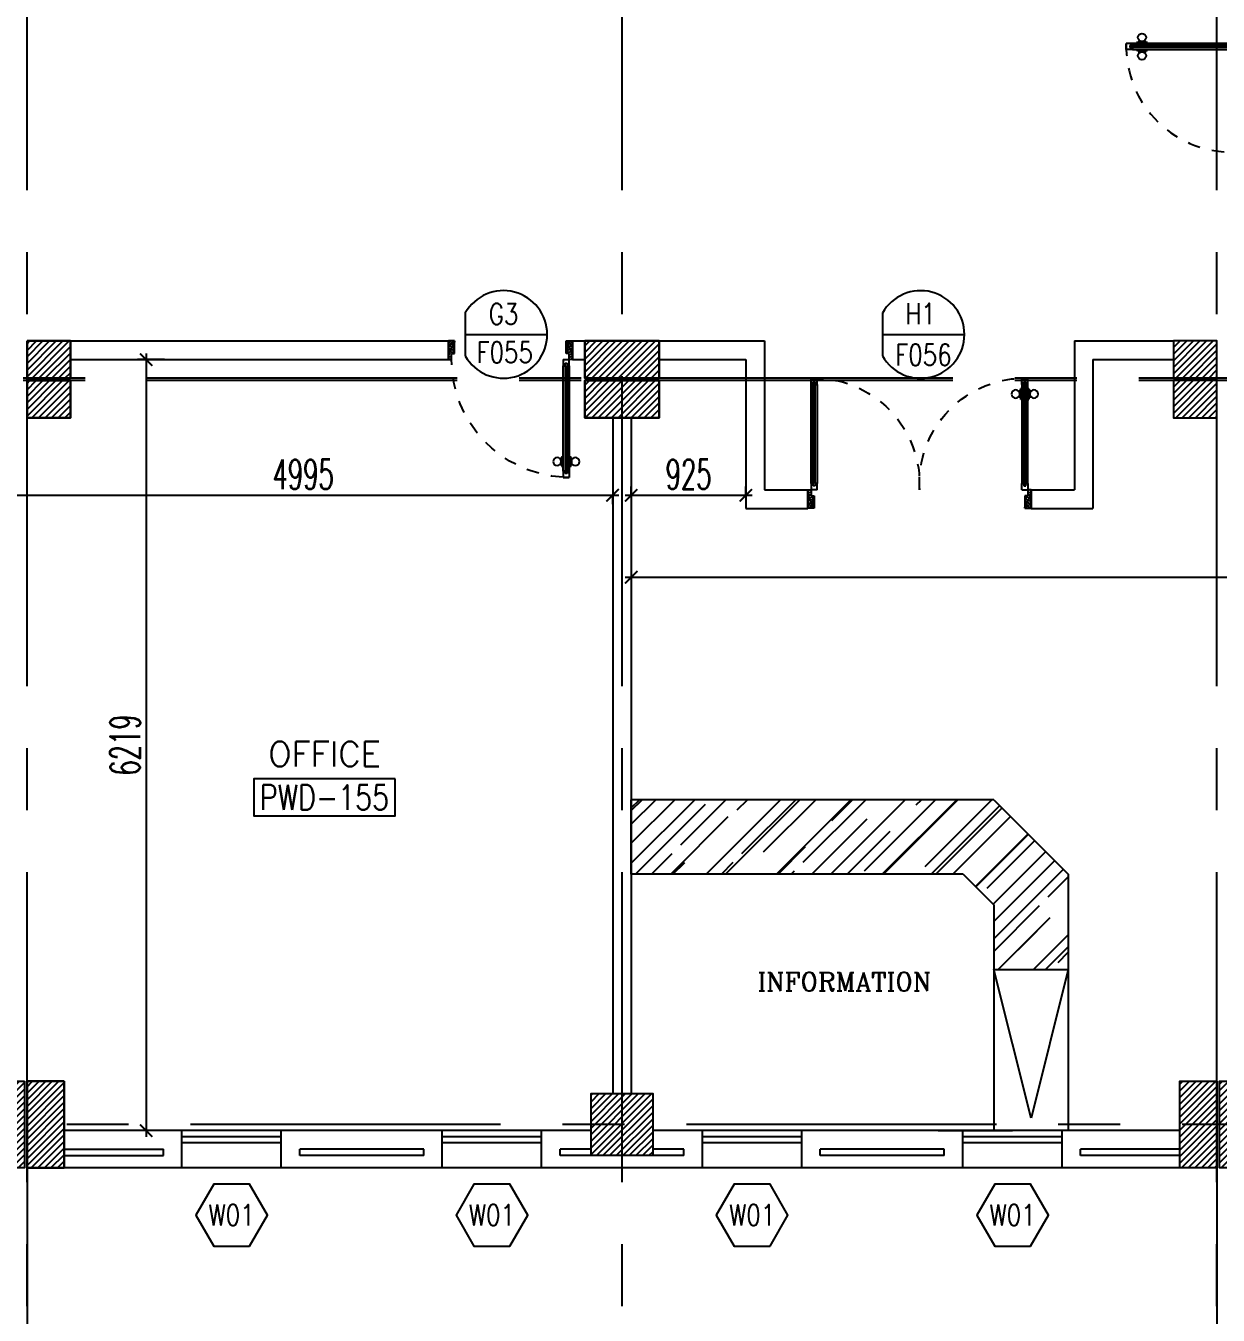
# Model space of a CAD drawing. Extents: x 276011.4 to 276105.3, y 57291.9 to 57371.4.
# Drawn here: x 276052.79 to 276062.41, y 57318.82 to 57329.23 of the extents above; entities that cross this region are included whole.
import ezdxf
from ezdxf.enums import TextEntityAlignment as Align

# ---------------------------------------------------------------- set-up
doc = ezdxf.new("R2010")
doc.units = 0
doc.header["$MEASUREMENT"] = 0
doc.header["$PDMODE"] = 34
doc.linetypes.add('CENTERX2', pattern=[4, 2.5, -0.5, 0.5, -0.5])
doc.linetypes.add('HIDDEN', pattern=[0.375, 0.25, -0.125])
doc.layers.get('0').update_dxf_attribs({"linetype": 'CONTINUOUS'})
doc.layers.get('DEFPOINTS').update_dxf_attribs({"linetype": 'CONTINUOUS'})
for name, color, linetype in [('AXES', 11, 'CENTERX2'), ('COL', 5, 'CONTINUOUS'), ('COUNTER', 7, 'CONTINUOUS'), ('DIM', 4, 'CONTINUOUS'), ('DOOR', 7, 'CONTINUOUS'), ('DOOR-CR', 2, 'CONTINUOUS'), ('DOOR-NO', 3, 'CONTINUOUS'), ('HAT', 8, 'CONTINUOUS'), ('INSUL', 4, 'CONTINUOUS'), ('RM-BOX', 4, 'CONTINUOUS'), ('RM-NAME', 2, 'CONTINUOUS'), ('RM-NO', 2, 'CONTINUOUS'), ('ROOF', 7, 'CONTINUOUS'), ('WALL', 2, 'CONTINUOUS'), ('WIN', 3, 'CONTINUOUS'), ('WIN-BOX', 4, 'CONTINUOUS'), ('WIN-NO', 5, 'CONTINUOUS')]:
    doc.layers.add(name, color=color, linetype=linetype)
doc.styles.add('ROMANC', font='romanc', dxfattribs={"height": 0.1})
doc.styles.add('ROMANS', font='ROMANS.shx', dxfattribs={"width": 0.6})
doc.dimstyles.new('STANDARD in', dxfattribs={"dimtxt": 0.24, "dimasz": 0.1, "dimexe": 0.07, "dimexo": 0.05, "dimgap": 0.05, "dimtad": 1, "dimdec": 0, "dimlfac": 1000, "dimzin": 0, "dimdsep": 46, "dimtxsty": 'ROMANS', "dimblk": 'ARCHTICK', "dimcen": 0.05, "dimdle": 0.05, "dimclrd": 4, "dimclre": 4, "dimclrt": 2, "dimadec": 0, "dimazin": 0, "dimtfac": 1, "dimtdec": 0, "dimtmove": 2, "dimatfit": 3, "dimfxl": 0, "dimtolj": 1, "dimtzin": 0, "dimarcsym": 0})

# ---------------------------------------------------------------- blocks, each defined once
blk = doc.blocks.new('DD1')
at = {"layer": 'DOOR-CR'}
blk.add_line((-308, 0), (353, 0), dxfattribs=at)
blk.add_lwpolyline([(-308, -173, 3.820224), (-308, 173)], format="xyb", close=True, dxfattribs=at)
at = {"layer": 'DOOR-NO', "color": 255, "style": 'ROMANS', "width": 0.8}
for tag, p in [('G', (0, 184)), ('000', (0, -141))]:
    blk.add_attdef(tag, text='', height=204, dxfattribs=at).set_placement(p, align=Align.MIDDLE)
blk = doc.blocks.new('WW1')
at = {"layer": 'WIN-BOX'}
blk.add_lwpolyline([(144, -250), (289, 0), (144, 250), (-144, 250), (-289, 0), (-144, -250)], close=True, dxfattribs=at)
at = {"layer": 'WIN-NO', "style": 'ROMANS', "width": 0.8}
blk.add_attdef('W00', text='', height=170, dxfattribs=at).set_placement((0, 0), align=Align.MIDDLE)
blk = doc.blocks.new('RM1')
at = {"layer": 'RM-BOX'}
blk.add_lwpolyline([(570, -200), (-570, -200), (-570, -500), (570, -500)], close=True, dxfattribs=at)
at = {"layer": 'RM-NAME', "style": 'ROMANS'}
for tag, p in [('ROOMNAME1', (0, 324)), ('ROOMNAME2', (0, 0))]:
    blk.add_attdef(tag, text='', height=200, dxfattribs=at).set_placement(p, align=Align.MIDDLE)
at = {"layer": 'RM-NO', "style": 'ROMANS', "width": 0.8}
blk.add_attdef('ROOMNO', text='', height=200, dxfattribs=at).set_placement((0, -350), align=Align.MIDDLE)
blk = doc.blocks.new('*X62')
at = {"color": 0}
for p, q in [((215909, 139859), (216399, 140350)), ((215909, 139912), (216346, 140350)), ((215909, 139965), (216293, 140350)), ((215909, 140018), (216240, 140350)), ((215909, 140071), (216187, 140350)), ((215909, 140124), (216134, 140350)), ((215909, 140177), (216081, 140350)), ((215909, 140230), (216028, 140350)), ((215909, 140283), (215975, 140350)), ((215909, 140337), (215922, 140350)), ((215952, 139850), (216409, 140306)), ((216005, 139850), (216409, 140253)), ((216058, 139850), (216409, 140200)), ((216111, 139850), (216409, 140147)), ((216164, 139850), (216409, 140094)), ((216217, 139850), (216409, 140041)), ((216270, 139850), (216409, 139988)), ((216323, 139850), (216409, 139935)), ((216376, 139850), (216409, 139882))]:
    blk.add_line(p, q, dxfattribs=at)
blk = doc.blocks.new('COL50')
at = {"layer": 'COL'}
blk.add_lwpolyline([(-250, 250), (-250, -250), (250, -250), (250, 250)], close=True, dxfattribs=at)
blk = doc.blocks.new('A$C272A55A0')
at = {"layer": 'DOOR', "color": 0, "linetype": 'ByBlock'}
for p, q in [((0, 900), (0, 1050)), ((50, 1050), (0, 1050)), ((50, 950), (50, 1050)), ((1750, 950), (1750, 1050)), ((1750, 1050), (1800, 1050)), ((1800, 1050), (1800, 900)), ((25, 950), (50, 950)), ((25, 900), (25, 950)), ((1775, 950), (1750, 950)), ((1775, 900), (1775, 950)), ((0, 900), (25, 900)), ((75, 900), (25, 900)), ((25, 850), (25, 900)), ((42, 850), (25, 850)), ((58, 870), (42, 870)), ((42, 870), (42, 850)), ((58, 850), (58, 870)), ((75, 850), (58, 850)), ((75, 900), (75, 850)), ((1725, 900), (1775, 900)), ((1725, 900), (1725, 850)), ((1725, 850), (1742, 850)), ((1742, 870), (1758, 870)), ((1742, 850), (1742, 870)), ((1758, 870), (1758, 850)), ((1758, 850), (1775, 850)), ((1800, 900), (1775, 900)), ((1775, 850), (1775, 900)), ((1718, 160), (1709, 160)), ((1709, 95), (1709, 160)), ((1725, 173), (1718, 173)), ((1718, 173), (1718, 83)), ((1718, 95), (1718, 160)), ((1775, 173), (1782, 173)), ((1782, 173), (1782, 83)), ((1782, 160), (1791, 160)), ((1782, 95), (1782, 160)), ((1791, 95), (1791, 160)), ((25, 50), (42, 50)), ((25, 50), (25, 0)), ((25, 0), (75, 0)), ((75, 0), (25, 0)), ((42, 50), (42, 30)), ((42, 30), (58, 30)), ((58, 50), (75, 50)), ((58, 50), (58, 30)), ((75, 50), (75, 0)), ((1718, 95), (1709, 95)), ((1725, 83), (1718, 83)), ((1742, 50), (1725, 50)), ((1725, 50), (1725, 0)), ((1775, 0), (1725, 0)), ((1725, 0), (1775, 0)), ((1742, 50), (1742, 30)), ((1758, 30), (1742, 30)), ((1775, 50), (1758, 50)), ((1758, 50), (1758, 30)), ((1775, 83), (1782, 83)), ((1775, 50), (1775, 0)), ((1782, 95), (1791, 95))]:
    blk.add_line(p, q, dxfattribs=at)
at = {"layer": 'DOOR', "color": 9, "linetype": 'ByBlock'}
for p, q in [((50, 1050), (0, 1010)), ((50, 1050), (0, 937)), ((50, 1050), (37, 950)), ((1750, 1050), (1800, 1010)), ((1750, 1050), (1800, 937)), ((1750, 1050), (1763, 950))]:
    blk.add_line(p, q, dxfattribs=at)
at = {"layer": 'DOOR', "linetype": 'ByBlock'}
for p, q in [((25, 850), (25, 50)), ((42, 850), (42, 50)), ((58, 850), (58, 50)), ((75, 50), (75, 850)), ((1725, 50), (1725, 850)), ((1742, 850), (1742, 50)), ((1758, 850), (1758, 50)), ((1775, 850), (1775, 50))]:
    blk.add_line(p, q, dxfattribs=at)
at = {"layer": 'DOOR', "color": 0, "linetype": 'ByBlock'}
for centre in [(1676, 128), (1824, 128)]:
    blk.add_circle(centre, 32.4, dxfattribs=at)
at = {"layer": 'DOOR', "color": 9, "linetype": 'ByBlock'}
for centre, radius, start, end in [((50, 1050), 34.4, 180, 270), ((50, 1050), 14.4, 180, 270), ((1750, 1050), 14.4, 270, 0), ((1750, 1050), 34.4, 270, 0), ((50, 1050), 54.4, 203.2074, 270), ((50, 1050), 74.4, 227.7764, 270), ((50, 1050), 94.4, 238.0182, 270), ((50, 1050), 114, 244.0838, 257.3774), ((1750, 1050), 54.4, 270, 336.7926), ((1750, 1050), 74.4, 270, 312.2236), ((1750, 1050), 94.4, 270, 301.9818), ((1750, 1050), 114, 282.6226, 295.9162), ((50, 1050), 134, 248.1598, 259.28), ((50, 1050), 154, 251.1053, 256.2858), ((1750, 1050), 134, 280.72, 291.8402), ((1750, 1050), 154, 283.7142, 288.8947)]:
    blk.add_arc(centre, radius, start, end, dxfattribs=at)
at = {"layer": 'DOOR', "linetype": 'HIDDEN', "ltscale": 0.5}
for centre, start, end in [((50, 851), 268.3174, 3.2965), ((1750, 851), 176.7035, 271.6826)]:
    blk.add_arc(centre, 851, start, end, dxfattribs=at)
at = {"layer": 'WALL', "linetype": 'ByBlock'}
blk.add_line((1800, 900), (1800, 1050), dxfattribs=at)
blk = doc.blocks.new('C7')
at = {"layer": 'HAT'}
h = blk.add_hatch(dxfattribs=at)
h.set_pattern_fill('ANSI31', color=256, scale=300, style=0)
h.set_pattern_definition([(45, (-248876.182, -51411.005), (-26.5165043, 26.5165043), [])])
h.paths.add_polyline_path([(350, 300), (250, 300), (0, 300), (0, 0), (350, 0)])
at = {"layer": 'COL'}
blk.add_lwpolyline([(0, 300), (0, 0), (350, 0), (350, 300)], close=True, dxfattribs=at)
blk = doc.blocks.new('C5')
at = {"layer": 'HAT', "linetype": 'ByBlock'}
h = blk.add_hatch(dxfattribs=at)
h.set_pattern_fill('ANSI31', color=256, scale=300, style=0)
h.set_pattern_definition([(45, (-223356.182, -51411.005), (-26.516504, 26.516504), [])])
h.paths.add_polyline_path([(300, 300), (0, 300), (0, 0), (300, 0)])
h.paths.add_polyline_path([(600, 300), (300, 300), (300, 0), (600, 0)])
at = {"layer": 'COL'}
blk.add_lwpolyline([(600, 300), (0, 300), (0, 0), (600, 0)], close=True, dxfattribs=at)
blk = doc.blocks.new('C11')
at = {"layer": 'HAT'}
h = blk.add_hatch(dxfattribs=at)
h.set_pattern_fill('ANSI31', color=256, scale=300, style=0)
h.set_pattern_definition([(45, (-248556.182, -75061.005), (-26.5165043, 26.5165043), [])])
h.paths.add_polyline_path([(300, 700), (0, 700), (0, 350), (300, 350)])
h.paths.add_polyline_path([(300, 350), (0, 350), (0, 0), (300, 0)])
at = {"layer": 'COL'}
blk.add_lwpolyline([(300, 700), (300, 0), (0, 0), (0, 700)], close=True, dxfattribs=at)
blk = doc.blocks.new('C11D')
at = {"layer": 'COL', "linetype": 'ByBlock'}
for p in [(-320, 0), (0, 0)]:
    blk.add_blockref('C11', p, dxfattribs=at)
blk = doc.blocks.new('_ARCHTICK')
at = {"color": 0, "linetype": 'ByBlock', "const_width": 0.15}
blk.add_lwpolyline([(-0.5, -0.5), (0.5, 0.5)], dxfattribs=at)
blk = doc.blocks.new('*D241')
at = {"layer": 'DEFPOINTS', "color": 0, "linetype": 'ByBlock', "ltscale": 0.3}
for p in [(276052.525, 57325.488), (276057.52, 57325.488), (276057.52, 57325.438)]:
    blk.add_point(p, dxfattribs=at)
at = {"layer": 'DIM', "color": 4, "linetype": 'ByBlock', "lineweight": -2, "ltscale": 0.3}
for p, q in [((276052.475, 57325.438), (276057.57, 57325.438)), ((276052.525, 57325.438), (276052.525, 57325.368)), ((276057.52, 57325.438), (276057.52, 57325.368))]:
    blk.add_line(p, q, dxfattribs=at)
at = {"layer": 'DIM', "color": 4, "linetype": 'ByBlock', "lineweight": -2, "ltscale": 0.3, "xscale": 0.1, "yscale": 0.1, "zscale": 0.1, "rotation": 180}
blk.add_blockref('_ARCHTICK', (276052.525, 57325.438), dxfattribs=at)
at = {"layer": 'DIM', "color": 4, "linetype": 'ByBlock', "lineweight": -2, "ltscale": 0.3, "xscale": 0.1, "yscale": 0.1, "zscale": 0.1}
blk.add_blockref('_ARCHTICK', (276057.52, 57325.438), dxfattribs=at)
at = {"layer": 'DIM', "color": 2, "linetype": 'ByBlock', "ltscale": 0.3, "insert": (276055.023, 57325.608), "char_height": 0.24, "attachment_point": 5, "style": 'ROMANS'}
blk.add_mtext('\\A1;4995', dxfattribs=at)
blk = doc.blocks.new('*D240')
at = {"layer": 'DEFPOINTS', "color": 0, "linetype": 'ByBlock', "ltscale": 0.3}
for p in [(276053.955, 57326.533), (276053.757, 57320.314), (276053.955, 57320.314)]:
    blk.add_point(p, dxfattribs=at)
at = {"layer": 'DIM', "color": 4, "linetype": 'ByBlock', "lineweight": -2, "ltscale": 0.3}
for p, q in [((276053.757, 57326.583), (276053.757, 57320.264)), ((276053.905, 57326.533), (276053.687, 57326.533)), ((276053.905, 57320.314), (276053.687, 57320.314))]:
    blk.add_line(p, q, dxfattribs=at)
at = {"layer": 'DIM', "color": 4, "linetype": 'ByBlock', "lineweight": -2, "ltscale": 0.3, "xscale": 0.1, "yscale": 0.1, "zscale": 0.1}
for p, rotation in [((276053.757, 57326.533), 90), ((276053.757, 57320.314), 270)]:
    blk.add_blockref('_ARCHTICK', p, dxfattribs=dict(at, rotation=rotation))
at = {"layer": 'DIM', "color": 2, "linetype": 'ByBlock', "ltscale": 0.3, "insert": (276053.587, 57323.424), "char_height": 0.24, "attachment_point": 5, "rotation": 90, "style": 'ROMANS'}
blk.add_mtext('\\A1;6219', dxfattribs=at)
blk = doc.blocks.new('*D239')
at = {"layer": 'DEFPOINTS', "color": 0, "linetype": 'ByBlock', "ltscale": 0.3}
for p in [(276058.595, 57325.438), (276057.67, 57325.395), (276058.595, 57325.395)]:
    blk.add_point(p, dxfattribs=at)
at = {"layer": 'DIM', "color": 4, "linetype": 'ByBlock', "lineweight": -2, "ltscale": 0.3}
for p, q in [((276057.62, 57325.438), (276058.645, 57325.438)), ((276057.67, 57325.445), (276057.67, 57325.508)), ((276058.595, 57325.445), (276058.595, 57325.508))]:
    blk.add_line(p, q, dxfattribs=at)
at = {"layer": 'DIM', "color": 4, "linetype": 'ByBlock', "lineweight": -2, "ltscale": 0.3, "xscale": 0.1, "yscale": 0.1, "zscale": 0.1, "rotation": 180}
blk.add_blockref('_ARCHTICK', (276057.67, 57325.438), dxfattribs=at)
at = {"layer": 'DIM', "color": 4, "linetype": 'ByBlock', "lineweight": -2, "ltscale": 0.3, "xscale": 0.1, "yscale": 0.1, "zscale": 0.1}
blk.add_blockref('_ARCHTICK', (276058.595, 57325.438), dxfattribs=at)
at = {"layer": 'DIM', "color": 2, "linetype": 'ByBlock', "ltscale": 0.3, "insert": (276058.133, 57325.608), "char_height": 0.24, "attachment_point": 5, "style": 'ROMANS'}
blk.add_mtext('\\A1;925', dxfattribs=at)
blk = doc.blocks.new('*D238')
at = {"layer": 'DEFPOINTS', "color": 0, "linetype": 'ByBlock', "ltscale": 0.3}
for p in [(276057.67, 57324.902), (276076.915, 57324.902), (276076.915, 57324.777)]:
    blk.add_point(p, dxfattribs=at)
at = {"layer": 'DIM', "color": 4, "linetype": 'ByBlock', "lineweight": -2, "ltscale": 0.3}
for p, q in [((276057.67, 57324.852), (276057.67, 57324.707)), ((276076.915, 57324.852), (276076.915, 57324.707)), ((276057.62, 57324.777), (276076.965, 57324.777))]:
    blk.add_line(p, q, dxfattribs=at)
at = {"layer": 'DIM', "color": 4, "linetype": 'ByBlock', "lineweight": -2, "ltscale": 0.3, "xscale": 0.1, "yscale": 0.1, "zscale": 0.1, "rotation": 180}
blk.add_blockref('_ARCHTICK', (276057.67, 57324.777), dxfattribs=at)
at = {"layer": 'DIM', "color": 4, "linetype": 'ByBlock', "lineweight": -2, "ltscale": 0.3, "xscale": 0.1, "yscale": 0.1, "zscale": 0.1}
blk.add_blockref('_ARCHTICK', (276076.915, 57324.777), dxfattribs=at)
at = {"layer": 'DIM', "color": 2, "linetype": 'ByBlock', "ltscale": 0.3, "insert": (276067.293, 57324.947), "char_height": 0.24, "attachment_point": 5, "style": 'ROMANS'}
blk.add_mtext('\\A1;19245', dxfattribs=at)
blk = doc.blocks.new('DOOR-10')
at = {"layer": 'DOOR', "color": 0, "linetype": 'ByBlock'}
for p, q in [((-26, 1100), (-76, 1100)), ((-76, 1100), (-26, 1100)), ((-76, 1050), (-76, 1100)), ((-59, 1050), (-76, 1050)), ((-43, 1070), (-59, 1070)), ((-59, 1050), (-59, 1070)), ((-43, 1050), (-43, 1070)), ((-26, 1050), (-43, 1050)), ((-26, 1050), (-26, 1100)), ((-83, 1005), (-92, 1005)), ((-92, 1005), (-92, 940)), ((-83, 940), (-92, 940)), ((-76, 1018), (-83, 1018)), ((-83, 928), (-83, 1018)), ((-83, 1005), (-83, 940)), ((-26, 1018), (-18, 1018)), ((-18, 928), (-18, 1018)), ((-18, 1005), (-9, 1005)), ((-18, 1005), (-18, 940)), ((-18, 940), (-9, 940)), ((-9, 1005), (-9, 940)), ((-76, 928), (-83, 928)), ((-26, 928), (-18, 928)), ((-1001, 0), (-1001, 150)), ((-1001, 150), (-976, 150)), ((-1001, 150), (-1001, 0)), ((-976, 150), (-976, 100)), ((-76, 200), (-59, 200)), ((-76, 150), (-76, 200)), ((-76, 150), (-26, 150)), ((-59, 200), (-59, 180)), ((-59, 180), (-43, 180)), ((-43, 200), (-26, 200)), ((-43, 180), (-43, 200)), ((-26, 200), (-26, 150)), ((-1, 150), (-26, 150)), ((-26, 150), (-26, 100)), ((-951, 0), (-1001, 0)), ((-976, 100), (-951, 100)), ((-951, 100), (-951, 0)), ((-51, 100), (-51, 0)), ((-26, 100), (-51, 100)), ((-51, 0), (-1, 0))]:
    blk.add_line(p, q, dxfattribs=at)
at = {"layer": 'DOOR', "linetype": 'ByBlock'}
for p, q in [((-76, 1050), (-76, 200)), ((-59, 200), (-59, 1050)), ((-43, 200), (-43, 1050)), ((-26, 200), (-26, 1050))]:
    blk.add_line(p, q, dxfattribs=at)
at = {"layer": 'DOOR', "color": 9, "linetype": 'ByBlock'}
for p, q in [((-951, 0), (-1001, 114)), ((-51, 0), (-1, 114)), ((-1, 0), (-1, 150)), ((-951, 0), (-1001, 40)), ((-951, 0), (-964, 100)), ((-51, 0), (-37, 100)), ((-51, 0), (-1, 40))]:
    blk.add_line(p, q, dxfattribs=at)
at = {"layer": 'DOOR', "color": 0, "linetype": 'ByBlock'}
for centre in [(-124, 973), (23, 973)]:
    blk.add_circle(centre, 32.4, dxfattribs=at)
at = {"layer": 'DOOR', "linetype": 'HIDDEN', "ltscale": 0.5}
blk.add_arc((-23, 149), 952, 93.1482, 179.9482, dxfattribs=at)
at = {"layer": 'DOOR', "color": 9, "linetype": 'ByBlock'}
for centre, radius, start, end in [((-951, 0), 154, 103.7142, 108.8947), ((-951, 0), 134, 100.72, 111.8402), ((-51, 0), 134, 68.1598, 79.28), ((-51, 0), 114, 64.0838, 77.3774), ((-51, 0), 154, 71.1053, 76.2858), ((-951, 0), 94.4, 90, 121.9818), ((-951, 0), 74.4, 90, 132.2236), ((-951, 0), 54.4, 90, 156.7926), ((-951, 0), 34.4, 90, 180), ((-951, 0), 14.4, 90, 180), ((-51, 0), 94.4, 58.0182, 90), ((-51, 0), 74.4, 47.7764, 90), ((-51, 0), 54.4, 23.2074, 90), ((-51, 0), 34.4, 0, 90), ((-51, 0), 14.4, 0, 90)]:
    blk.add_arc(centre, radius, start, end, dxfattribs=at)
blk = doc.blocks.new('fe-door')
at = {"layer": 'DOOR', "color": 0, "linetype": 'ByBlock'}
for p, q in [((-900, 1775), (-900, 1725)), ((-900, 1725), (-900, 1775)), ((-850, 1775), (-900, 1775)), ((-850, 1775), (-850, 1758)), ((-818, 1775), (-818, 1782)), ((-728, 1782), (-818, 1782)), ((-805, 1782), (-805, 1791)), ((-805, 1791), (-740, 1791)), ((-805, 1782), (-740, 1782)), ((-740, 1782), (-740, 1791)), ((-728, 1775), (-728, 1782)), ((-50, 1758), (-50, 1775)), ((-50, 1775), (0, 1775)), ((150, 1800), (0, 1800)), ((0, 1800), (0, 1775)), ((0, 1725), (0, 1775)), ((0, 1775), (150, 1775)), ((150, 1775), (150, 1800)), ((-850, 1725), (-900, 1725)), ((-870, 1758), (-870, 1742)), ((-850, 1758), (-870, 1758)), ((-850, 1742), (-870, 1742)), ((-850, 1742), (-850, 1725)), ((-818, 1725), (-818, 1718)), ((-728, 1718), (-818, 1718)), ((-805, 1718), (-805, 1709)), ((-805, 1718), (-740, 1718)), ((-805, 1709), (-740, 1709)), ((-740, 1718), (-740, 1709)), ((-728, 1725), (-728, 1718)), ((-30, 1758), (-50, 1758)), ((-50, 1725), (-50, 1742)), ((-50, 1742), (-30, 1742)), ((0, 1725), (-50, 1725)), ((-30, 1742), (-30, 1758)), ((0, 75), (0, 25)), ((0, 75), (50, 75)), ((0, 0), (0, 25)), ((0, 25), (50, 25)), ((150, 25), (0, 25)), ((0, 0), (150, 0)), ((30, 58), (30, 42)), ((50, 58), (30, 58)), ((30, 42), (50, 42)), ((50, 75), (50, 58)), ((50, 42), (50, 25)), ((150, 25), (150, 0)), ((850, 58), (850, 75)), ((850, 75), (900, 75)), ((850, 58), (870, 58)), ((850, 25), (850, 42)), ((850, 42), (870, 42)), ((850, 25), (900, 25)), ((870, 42), (870, 58)), ((900, 25), (900, 75)), ((900, 75), (900, 25))]:
    blk.add_line(p, q, dxfattribs=at)
at = {"layer": 'DOOR', "linetype": 'ByBlock'}
for p, q in [((-50, 1775), (-850, 1775)), ((-50, 1758), (-850, 1758)), ((-50, 1742), (-850, 1742)), ((-850, 1725), (-50, 1725)), ((850, 75), (50, 75)), ((50, 58), (850, 58)), ((50, 42), (850, 42)), ((50, 25), (850, 25))]:
    blk.add_line(p, q, dxfattribs=at)
at = {"layer": 'DOOR', "color": 0, "linetype": 'ByBlock'}
for centre in [(-773, 1824), (-773, 1676)]:
    blk.add_circle(centre, 32.4, dxfattribs=at)
at = {"layer": 'DOOR', "linetype": 'HIDDEN', "ltscale": 0.5}
for centre, start, end in [((-49, 1750), 178.3174, 273.2965), ((49, 50), 358.3174, 93.2965)]:
    blk.add_arc(centre, 851, start, end, dxfattribs=at)
at = {"layer": 'WALL'}
for p, q in [((0, 1800), (150, 1800)), ((0, 0), (150, 0))]:
    blk.add_line(p, q, dxfattribs=at)
at = {"layer": 'WALL', "linetype": 'ByBlock'}
blk.add_line((0, 1800), (150, 1800), dxfattribs=at)

msp = doc.modelspace()

# ---------------------------------------------------------------- hatches: boundary and pattern name
at = {"layer": 'COUNTER', "linetype": 'ByBlock'}
h = msp.add_hatch(dxfattribs=at)
h.set_pattern_fill('AR-RROOF', color=11, scale=0.3, angle=45, style=0)
h.set_pattern_definition([(45, (275761.87932, 57180.2632), (0.25455844, 0.6788225), [4.5, -0.6, 1.5, -0.3]), (45, (275762.0554, 57180.6514), (-0.49426764, 0.07000357), [0.9, -0.099, 1.8, -0.225]), (45, (275761.80507, 57180.54957), (0.96095812, 1.24521504), [2.4, -0.42, 1.2, -0.3])])
h.paths.add_polyline_path([(276057.6705, 57322.9829), (276057.6705, 57322.3829), (276060.347, 57322.3829), (276060.5955, 57322.1344), (276060.5955, 57321.6129), (276061.1955, 57321.6129), (276061.1955, 57322.3829), (276060.5955, 57322.9829)])

# ---------------------------------------------------------------- linework, layer by layer
at = {"layer": 'AXES'}
for p, q in [((276057.5955, 57291.8986), (276057.5955, 57370.7113)), ((276052.7955, 57291.8986), (276052.7955, 57370.3613)), ((276062.3955, 57291.8986), (276062.3955, 57370.3613)), ((276104.2655, 57326.3829), (276041.9755, 57326.3829)), ((276104.2655, 57326.3629), (276041.9755, 57326.3629)), ((276104.6155, 57320.3629), (276036.5755, 57320.3629)), ((276104.6155, 57320.3629), (276052.5255, 57320.3629))]:
    msp.add_line(p, q, dxfattribs=at)
at = {"layer": 'COUNTER', "linetype": 'ByBlock'}
for p, q in [((276057.6705, 57322.3829), (276057.6705, 57322.9829)), ((276060.5955, 57322.9829), (276057.6705, 57322.9829)), ((276060.5955, 57322.9829), (276061.1955, 57322.3829)), ((276060.347, 57322.3829), (276057.6705, 57322.3829)), ((276060.347, 57322.3829), (276060.5955, 57322.1344)), ((276061.1955, 57322.3829), (276061.1955, 57320.3141)), ((276060.5955, 57322.1344), (276060.5955, 57320.3141)), ((276060.5955, 57321.6129), (276061.1955, 57321.6129)), ((276060.8955, 57320.4129), (276060.5955, 57321.6129)), ((276061.1955, 57321.6129), (276060.8955, 57320.4129)), ((276060.1455, 57320.3141), (276060.7455, 57320.3141))]:
    msp.add_line(p, q, dxfattribs=at)
at = {"layer": 'INSUL'}
for p, q in [((276053.0955, 57320.1641), (276053.8955, 57320.1641)), ((276053.0955, 57320.1141), (276053.8955, 57320.1141)), ((276053.8955, 57320.1141), (276053.8955, 57320.1641)), ((276054.9955, 57320.1141), (276054.9955, 57320.1641)), ((276055.9955, 57320.1641), (276054.9955, 57320.1641)), ((276055.9955, 57320.1141), (276054.9955, 57320.1141)), ((276055.9955, 57320.1141), (276055.9955, 57320.1641)), ((276057.0955, 57320.1141), (276057.0955, 57320.1641)), ((276057.3455, 57320.1641), (276057.0955, 57320.1641)), ((276057.3455, 57320.1141), (276057.0955, 57320.1141)), ((276058.0955, 57320.1641), (276057.8455, 57320.1641)), ((276058.0955, 57320.1141), (276057.8455, 57320.1141)), ((276058.0955, 57320.1141), (276058.0955, 57320.1641)), ((276060.1955, 57320.1641), (276059.1955, 57320.1641)), ((276059.1955, 57320.1141), (276059.1955, 57320.1641)), ((276060.1955, 57320.1141), (276059.1955, 57320.1141)), ((276060.1955, 57320.1141), (276060.1955, 57320.1641)), ((276062.0955, 57320.1641), (276061.2955, 57320.1641)), ((276061.2955, 57320.1141), (276061.2955, 57320.1641)), ((276062.0955, 57320.1141), (276061.2955, 57320.1141))]:
    msp.add_line(p, q, dxfattribs=at)
at = {"layer": 'ROOF'}
for p, q in [((276052.7955, 57320.1129), (276052.7955, 57308.4629)), ((276062.3955, 57320.1129), (276062.3955, 57308.4129))]:
    msp.add_line(p, q, dxfattribs=at)
at = {"layer": 'WALL'}
for p, q in [((276053.1455, 57326.6829), (276056.1955, 57326.6829)), ((276056.1955, 57326.5329), (276056.1955, 57326.6829)), ((276057.1955, 57326.6829), (276057.2955, 57326.6829)), ((276057.1955, 57326.5329), (276057.1955, 57326.6829)), ((276057.8955, 57326.6829), (276058.7453, 57326.6829)), ((276061.2453, 57326.6829), (276062.0455, 57326.6829)), ((276053.1455, 57326.5329), (276056.1955, 57326.5329)), ((276057.1955, 57326.5329), (276057.2955, 57326.5329)), ((276057.8955, 57326.5329), (276058.5953, 57326.5329)), ((276061.3953, 57326.5329), (276062.0455, 57326.5329)), ((276057.5205, 57326.0629), (276057.5205, 57320.6129)), ((276057.6705, 57326.0629), (276057.6705, 57320.6129)), ((276058.7453, 57325.4829), (276059.0953, 57325.4829)), ((276060.8953, 57325.4829), (276061.2453, 57325.4829)), ((276058.5953, 57325.3329), (276059.0953, 57325.3329)), ((276060.8953, 57325.3329), (276061.3953, 57325.3329)), ((276054.0455, 57320.3141), (276053.0955, 57320.3141)), ((276054.0455, 57320.0141), (276054.0455, 57320.3141)), ((276054.8455, 57320.0141), (276054.8455, 57320.3141)), ((276056.1455, 57320.3141), (276054.8455, 57320.3141)), ((276056.1455, 57320.0141), (276056.1455, 57320.3141)), ((276056.9455, 57320.0141), (276056.9455, 57320.3141)), ((276057.3455, 57320.3141), (276056.9455, 57320.3141)), ((276058.2455, 57320.3141), (276057.8455, 57320.3141)), ((276058.2455, 57320.0141), (276058.2455, 57320.3141)), ((276060.3455, 57320.3141), (276059.0455, 57320.3141)), ((276059.0455, 57320.0141), (276059.0455, 57320.3141)), ((276060.3455, 57320.0141), (276060.3455, 57320.3141)), ((276062.0955, 57320.3141), (276061.1455, 57320.3141)), ((276061.1455, 57320.0141), (276061.1455, 57320.3141)), ((276054.0455, 57320.0129), (276053.0955, 57320.0129)), ((276056.1455, 57320.0141), (276054.8455, 57320.0141)), ((276058.2455, 57320.0141), (276056.9455, 57320.0141)), ((276060.3455, 57320.0141), (276059.0455, 57320.0141)), ((276062.0955, 57320.0141), (276061.1455, 57320.0141))]:
    msp.add_line(p, q, dxfattribs=at)
at = {"layer": 'WALL', "linetype": 'ByBlock'}
for p, q in [((276058.7453, 57326.6829), (276058.7453, 57325.4829)), ((276061.2453, 57326.6829), (276061.2453, 57325.4829)), ((276058.5953, 57326.5329), (276058.5953, 57325.3329)), ((276061.3953, 57326.5329), (276061.3953, 57325.3329)), ((276059.0953, 57325.3329), (276059.0953, 57325.4829)), ((276060.8953, 57325.3329), (276060.8953, 57325.4829))]:
    msp.add_line(p, q, dxfattribs=at)
at = {"layer": 'WALL', "linetype": 'ByBlock', "ltscale": 0.3}
for points in [[(276052.7955, 57326.6829), (276053.1455, 57326.6829), (276053.1455, 57326.3829), (276052.7955, 57326.3829)], [(276057.2955, 57326.6829), (276057.8955, 57326.6829), (276057.8955, 57326.3829), (276057.2955, 57326.3829)], [(276052.7955, 57326.3629), (276053.1455, 57326.3629), (276053.1455, 57326.0629), (276052.7955, 57326.0629)], [(276057.2955, 57326.3629), (276057.8955, 57326.3629), (276057.8955, 57326.0629), (276057.2955, 57326.0629)], [(276053.0955, 57320.7129), (276052.7955, 57320.7129), (276052.7955, 57320.0129), (276053.0955, 57320.0129)], [(276062.0955, 57320.7129), (276062.3955, 57320.7129), (276062.3955, 57320.0129), (276062.0955, 57320.0129)], [(276057.3455, 57320.6129), (276057.8455, 57320.6129), (276057.8455, 57320.1129), (276057.3455, 57320.1129)]]:
    msp.add_lwpolyline(points, close=True, dxfattribs=at)
at = {"layer": 'WIN'}
for p, q in [((276054.8455, 57320.3141), (276054.0455, 57320.3141)), ((276054.8455, 57320.2641), (276054.0455, 57320.2641)), ((276056.9455, 57320.3141), (276056.1455, 57320.3141)), ((276056.9455, 57320.2641), (276056.1455, 57320.2641)), ((276059.0455, 57320.3141), (276058.2455, 57320.3141)), ((276059.0455, 57320.2641), (276058.2455, 57320.2641)), ((276061.1455, 57320.3141), (276060.3455, 57320.3141)), ((276061.1455, 57320.2641), (276060.3455, 57320.2641)), ((276054.8455, 57320.2141), (276054.0455, 57320.2141)), ((276056.9455, 57320.2141), (276056.1455, 57320.2141)), ((276059.0455, 57320.2141), (276058.2455, 57320.2141)), ((276061.1455, 57320.2141), (276060.3455, 57320.2141)), ((276054.8455, 57320.0141), (276054.0455, 57320.0141)), ((276056.9455, 57320.0141), (276056.1455, 57320.0141)), ((276059.0455, 57320.0141), (276058.2455, 57320.0141)), ((276061.1455, 57320.0141), (276060.3455, 57320.0141))]:
    msp.add_line(p, q, dxfattribs=at)

# ---------------------------------------------------------------- block references
at = {"layer": 'COL', "linetype": 'ByBlock', "xscale": 0.001, "yscale": 0.001, "zscale": 0.001}
for name, p in [('C7', (276052.7955, 57326.3829)), ('C5', (276057.2955, 57326.3829)), ('C7', (276062.0455, 57326.3829)), ('C7', (276052.7955, 57326.0629)), ('C5', (276057.2955, 57326.0629)), ('C7', (276062.0455, 57326.0629)), ('C11D', (276052.7955, 57320.0129)), ('C11D', (276062.4155, 57320.0129))]:
    msp.add_blockref(name, p, dxfattribs=at)
at = {"layer": 'COL', "xscale": -0.001, "yscale": 0.001, "zscale": 0.001}
msp.add_blockref('COL50', (276057.5955, 57320.3629), dxfattribs=at)
at = {"layer": 'DOOR', "color": 0, "linetype": 'ByBlock', "ltscale": 0.3, "xscale": 0.001, "yscale": 0.001, "zscale": 0.001}
msp.add_blockref('fe-door', (276062.5635, 57327.3079), dxfattribs=at)
at = {"layer": 'DOOR', "color": 0, "linetype": 'ByBlock', "ltscale": 0.3, "xscale": -0.001, "yscale": 0.001, "zscale": 0.001, "rotation": 180}
msp.add_blockref('DOOR-10', (276057.1962, 57326.6829), dxfattribs=at)
at = {"layer": 'DOOR', "color": 0, "linetype": 'ByBlock', "xscale": -0.001, "yscale": 0.001, "zscale": 0.001, "rotation": 180}
msp.add_blockref('A$C272A55A0', (276059.0953, 57326.3833), dxfattribs=at)
at = {"layer": 'DOOR-NO'}
ref = msp.add_blockref('DD1', (276056.6388, 57326.7358), dxfattribs=dict(at, xscale=0.001, yscale=0.001, zscale=0.001))
ref.add_attrib('G', 'G3', dxfattribs={"height": 0.17, "style": 'ROMANS', "width": 0.8}).set_placement((276056.6398, 57326.9012), align=Align.MIDDLE)
ref.add_attrib('000', 'F055', dxfattribs={"height": 0.17, "style": 'ROMANS', "width": 0.8}).set_placement((276056.6494, 57326.5923), align=Align.MIDDLE)
ref = msp.add_blockref('DD1', (276060.005, 57326.7356), dxfattribs=dict(at, xscale=0.001, yscale=0.001, zscale=0.001))
ref.add_attrib('G', 'H1', dxfattribs={"height": 0.17, "style": 'ROMANS', "width": 0.8}).set_placement((276060.004, 57326.9028), align=Align.MIDDLE)
ref.add_attrib('000', 'F056', dxfattribs={"height": 0.17, "style": 'ROMANS', "width": 0.8}).set_placement((276060.0275, 57326.5711), align=Align.MIDDLE)
at = {"layer": 'HAT', "xscale": 0.001, "yscale": 0.001, "zscale": 0.001}
msp.add_blockref('*X62', (275841.4369, 57180.2632), dxfattribs=at)
at = {"layer": 'RM-NAME', "xscale": 0.001, "yscale": 0.001, "zscale": 0.001}
msp.add_blockref('RM1', (276055.1955, 57323.3516), dxfattribs=at).add_auto_attribs({'ROOMNO': 'PWD-155', 'ROOMNAME2': 'OFFICE'})
at = {"layer": 'WIN-NO', "xscale": 0.001, "yscale": 0.001, "zscale": 0.001}
for p in [(276054.4455, 57319.6325), (276056.5455, 57319.6325), (276058.6455, 57319.6325), (276060.7462, 57319.6325)]:
    msp.add_blockref('WW1', p, dxfattribs=at).add_auto_attribs({'W00': 'W01'})

# ---------------------------------------------------------------- texts
at = {"layer": 'RM-NAME', "style": 'ROMANC'}
msp.add_text('INFORMATION', height=0.15, dxfattribs=at).set_placement((276059.3888, 57321.5153), align=Align.MIDDLE)

# ---------------------------------------------------------------- dimensions: what is measured, and where the dimension line sits
at = {"layer": 'DIM', "linetype": 'ByBlock', "ltscale": 0.3}
dim = msp.add_linear_dim(base=(276053.7567, 57320.3141), p1=(276053.9551, 57326.5329), p2=(276053.9551, 57320.3141), angle=90, dimstyle='STANDARD in', dxfattribs=at)
dim.commit()
dim.dimension.update_dxf_attribs({"geometry": '*D240', "text_midpoint": (276053.5867, 57323.4235)})
for base, p1, p2, picture, middle in [((276057.5205, 57325.4378), (276052.5255, 57325.4878), (276057.5205, 57325.4878), '*D241', (276055.023, 57325.6078)), ((276058.5953, 57325.4378), (276057.6705, 57325.395), (276058.5953, 57325.395), '*D239', (276058.1329, 57325.6078)), ((276076.9154, 57324.7768), (276057.6705, 57324.9019), (276076.9154, 57324.9019), '*D238', (276067.293, 57324.9468))]:
    dim = msp.add_linear_dim(base=base, p1=p1, p2=p2, dimstyle='STANDARD in', dxfattribs=at)
    dim.commit()
    dim.dimension.update_dxf_attribs({"geometry": picture, "text_midpoint": middle})

doc.saveas('drawing.dxf')
